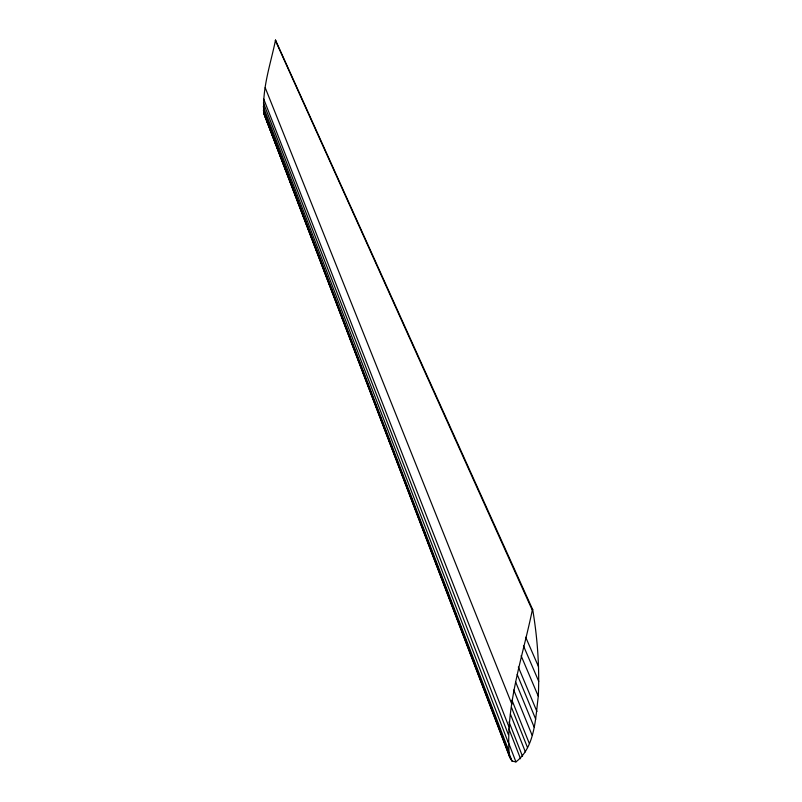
<?xml version="1.0" encoding="UTF-8"?>
<svg xmlns="http://www.w3.org/2000/svg" width="802" height="802" viewBox="0 0 802 802"><rect width="100%" height="100%" fill="white"/><g stroke="black" fill="none" stroke-linecap="round" stroke-linejoin="round"><path stroke-width="1.2" d="M538.302 696.256C539.606 667.294 537.5 638.222 532.708 609.65L275.517 40.1C270.575 64.27 261.793 88.862 263.958 113.784L509.4 756.326L512.047 761.118L515.927 761.9C535.165 747.023 535.405 718.422 538.302 696.256L521.099 655.715M509.4 756.326C505.08 706.562 522.613 657.48 532.488 609.229L532.708 609.65M263.958 113.784L296.128 196.801M275.517 40.1L276.008 42.636M275.347 40.401L532.137 609.821M525.711 637.259L538.513 666.693M523.465 645.841L538.733 681.369M518.333 667.023L536.919 711.484M517.2 674.502L535.736 719.244M515.676 682.101L534.152 727.123M513.721 690.001L532.057 735.143M511.947 700.196L529.27 743.354M265.201 87.699L511.887 704.256M511.606 707.675L527.505 747.564M510.423 714.141L525.36 751.875M509.029 721.95L522.533 756.366M263.758 99.127L509.009 727.063M508.889 728.878L520.548 758.772M263.427 102.897L508.348 734.582M507.927 741.158L515.927 761.9M263.267 106.616L508.037 742.01M263.367 110.265L508.237 749.299M296.57 197.954L341.953 316.579M342.394 317.732L373.241 398.343M373.682 399.496L389.983 442.113M391.306 445.561L394.394 453.631M396.158 458.233L398.353 463.997M400.118 468.599L403.205 476.659M404.088 478.964L407.175 487.025M408.058 489.33L415.987 510.062M419.506 519.275L420.829 522.724M423.476 529.641L425.682 535.395M427.446 540.007L429.641 545.761M431.406 550.372L434.494 558.433M435.376 560.728L438.453 568.798M440.218 573.4L448.589 595.284M450.794 601.039L452.117 604.497M454.764 611.405L456.087 614.863M458.724 621.771L460.929 627.525M462.694 632.136L465.782 640.197M467.546 644.808L469.741 650.562M471.506 655.174L474.594 663.234M482.082 682.813L483.405 686.261M486.052 693.179L487.375 696.627M490.012 703.544L492.217 709.299M494.864 716.206L496.187 719.665M498.824 726.572L500.147 730.031M505.44 743.845L512.047 761.118M263.577 112.049L508.648 752.857M264.65 115.438L510.804 759.624"/></g></svg>
